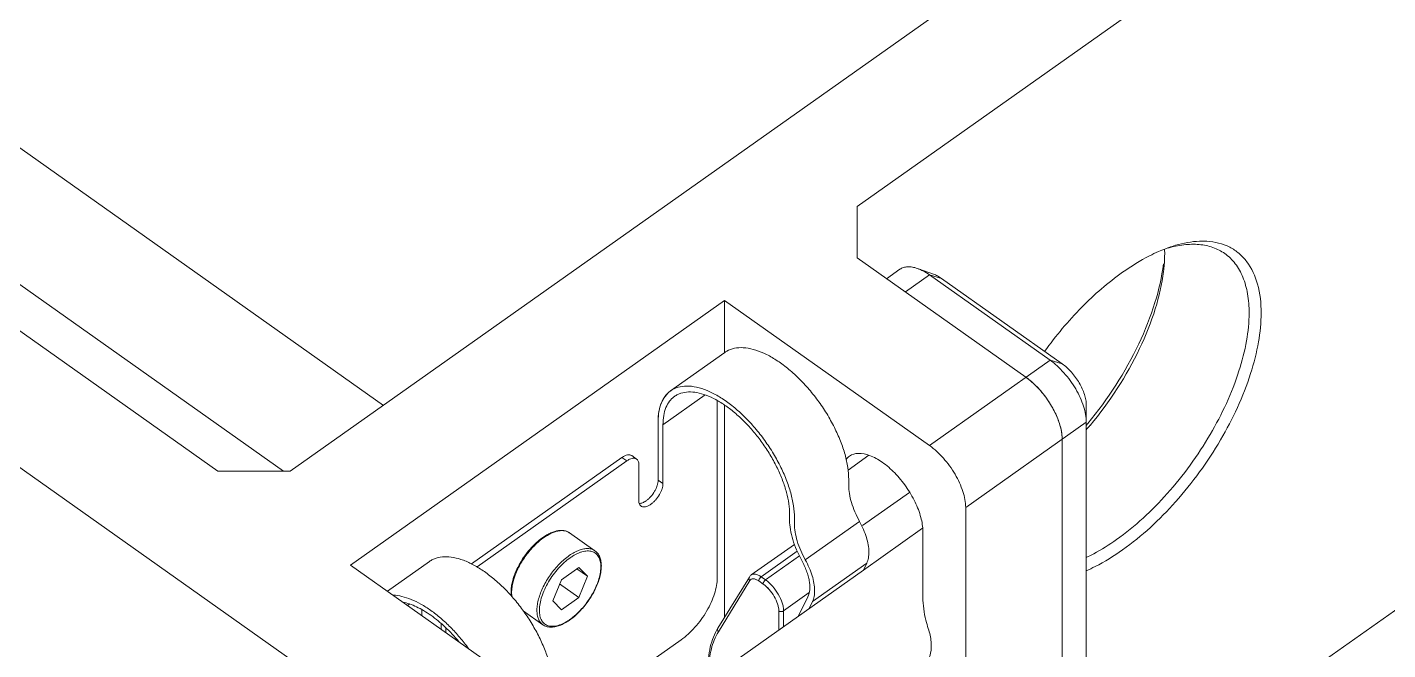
# Model space of a CAD drawing. Header units: millimetres. Extents: x 0 to 9253, y 0 to 2730.
# Drawn here: x 5332 to 5411.8, y 1866.4 to 1902.8 of the extents above; entities that cross this region are included whole.
import ezdxf

# ---------------------------------------------------------------- set-up
doc = ezdxf.new("R2010")
doc.units = ezdxf.units.MM
doc.layers.get('0').update_dxf_attribs({"lineweight": 13})

msp = doc.modelspace()

# ---------------------------------------------------------------- linework, layer by layer
at = {"color": 7, "linetype": 'Continuous'}
for p, q in [((5357.306, 1858.814), (5028.502, 2091.314)), ((5347.407, 1876.814), (5587.116, 2046.314)), ((5565.196, 2022.814), (5380.641, 1892.314)), ((5565.196, 1976.852), (5394.076, 1855.852)), ((5207.046, 1973.064), (5343.164, 1876.814)), ((5234.623, 1964.28), (5352.863, 1880.672)), ((5347.005, 1876.814), (5228.966, 1960.28)), ((5380.641, 1892.314), (5380.641, 1889.314)), ((5380.641, 1889.314), (5390.54, 1882.314)), ((5382.371, 1888.091), (5383.151, 1888.642)), ((5384.883, 1888.314), (5383.469, 1887.314)), ((5385.119, 1888.36), (5384.176, 1888.693)), ((5385.59, 1888.107), (5384.883, 1888.314)), ((5391.954, 1883.314), (5384.883, 1888.314)), ((5392.662, 1883.107), (5385.59, 1888.107)), ((5372.863, 1886.814), (5350.942, 1871.314)), ((5372.863, 1883.773), (5372.863, 1886.814)), ((5384.883, 1878.314), (5372.863, 1886.814)), ((5372.889, 1883.773), (5369.707, 1881.523)), ((5372.889, 1883.773), (5369.707, 1881.523)), ((5384.883, 1878.314), (5391.954, 1883.314)), ((5391.954, 1883.314), (5392.662, 1883.107)), ((5371.73, 1881.284), (5369.256, 1879.535)), ((5371.73, 1881.284), (5369.256, 1879.535)), ((5372.438, 1880.956), (5372.438, 1870.558)), ((5372.438, 1880.956), (5372.438, 1870.558)), ((5372.863, 1868.242), (5372.863, 1880.693)), ((5372.863, 1868.241), (5372.863, 1880.693)), ((5394.076, 1837.974), (5394.076, 1880.693)), ((5368.973, 1879.735), (5368.973, 1876.286)), ((5368.973, 1879.735), (5368.973, 1876.286)), ((5369.256, 1876.086), (5369.256, 1879.535)), ((5369.256, 1876.086), (5369.256, 1879.535)), ((5394.076, 1879.693), (5387.005, 1874.693)), ((5392.662, 1878.693), (5392.662, 1836.974)), ((5366.852, 1877.614), (5358.037, 1871.381)), ((5367.135, 1877.414), (5358.356, 1871.207)), ((5367.135, 1877.414), (5366.852, 1877.614)), ((5367.135, 1877.414), (5366.852, 1877.614)), ((5367.712, 1877.524), (5367.429, 1877.724)), ((5367.712, 1877.524), (5367.429, 1877.724)), ((5367.842, 1875.086), (5367.842, 1877.207)), ((5367.842, 1875.086), (5367.842, 1877.207)), ((5381.334, 1877.75), (5380.108, 1876.883)), ((5381.334, 1877.75), (5380.108, 1876.883)), ((5343.164, 1876.814), (5347.407, 1876.814)), ((5368.973, 1876.286), (5369.256, 1876.086)), ((5368.973, 1876.286), (5369.256, 1876.086)), ((5380.146, 1876.335), (5380.146, 1875.981)), ((5380.959, 1873.623), (5383.72, 1875.575)), ((5387.005, 1851.637), (5387.005, 1874.693)), ((5376.681, 1874.285), (5376.681, 1873.931)), ((5376.681, 1874.285), (5376.681, 1873.931)), ((5376.964, 1874.085), (5376.964, 1873.731)), ((5380.784, 1873.871), (5377.602, 1871.621)), ((5365.271, 1872.15), (5363.786, 1873.2)), ((5384.478, 1873.478), (5381.005, 1871.022)), ((5384.494, 1869.43), (5384.494, 1873.284)), ((5374.434, 1870.734), (5376.962, 1872.522)), ((5374.435, 1870.735), (5376.962, 1872.522)), ((5355.564, 1871.523), (5353.106, 1869.784)), ((5361.136, 1871.833), (5361.138, 1871.836)), ((5361.136, 1871.833), (5361.138, 1871.836)), ((5377.125, 1872.12), (5375.011, 1870.625)), ((5377.125, 1872.12), (5375.012, 1870.626)), ((5375.267, 1870.444), (5377.253, 1871.848)), ((5375.268, 1870.445), (5377.253, 1871.848)), ((5350.942, 1871.314), (5362.963, 1862.814)), ((5363.301, 1870.459), (5364.322, 1871.181)), ((5364.207, 1871.1), (5364.832, 1870.658)), ((5364.832, 1870.658), (5364.322, 1871.181)), ((5364.322, 1869.413), (5364.832, 1870.658)), ((5381.005, 1871.022), (5365.022, 1859.72)), ((5381.204, 1871.427), (5378.022, 1869.177)), ((5381.005, 1871.022), (5381.204, 1871.427)), ((5360.353, 1869.761), (5360.359, 1869.917)), ((5360.389, 1869.878), (5360.382, 1869.726)), ((5363.301, 1870.459), (5362.791, 1869.214)), ((5363.198, 1870.208), (5364.322, 1869.413)), ((5372.475, 1867.611), (5374.321, 1870.613)), ((5372.504, 1867.406), (5374.35, 1870.408)), ((5375.125, 1870.203), (5374.87, 1870.384)), ((5375.126, 1870.204), (5374.871, 1870.384)), ((5375.011, 1870.625), (5375.267, 1870.444)), ((5375.012, 1870.626), (5375.268, 1870.445)), ((5362.791, 1869.214), (5363.301, 1868.691)), ((5364.322, 1869.413), (5363.301, 1868.691)), ((5377.835, 1869.7), (5376.327, 1868.634)), ((5377.835, 1869.7), (5376.328, 1868.634)), ((5377.203, 1868.334), (5377.756, 1869.461)), ((5377.203, 1868.334), (5377.756, 1869.461)), ((5378.022, 1869.177), (5377.823, 1868.772)), ((5354.406, 1869.034), (5354.286, 1868.95)), ((5355.114, 1868.364), (5355.114, 1868.706)), ((5362.211, 1867.822), (5361.066, 1868.632)), ((5376.045, 1867.514), (5376.045, 1868.634)), ((5376.327, 1868.634), (5376.327, 1867.714)), ((5356.246, 1867.564), (5356.246, 1867.897)), ((5356.528, 1867.364), (5356.528, 1867.638)), ((5365.559, 1863.572), (5370.317, 1866.937))]:
    msp.add_line(p, q, dxfattribs=at)
for centre, radius, start, end in [((5401.925, 1881.439), 8.999, 110.86294, 113.70525), ((5391.212, 1889.584), 7.46, 359.99057, 1.85091), ((5401.685, 1882.061), 8.332, 109.47289, 110.84386), ((5401.471, 1882.676), 7.681, 106.30722, 109.49718), ((5378.01, 1893.14), 21.247, 319.14477, 320.0647), ((5376.96, 1893.895), 22.358, 319.98626, 320.30783), ((5363.403, 1872.658), 0.663, 54.73693, 58.81345), ((5365.335, 1868.859), 5.146, 138.75513, 144.65735), ((5364.337, 1869.905), 3.697, 127.31675, 127.72948), ((5364.44, 1869.833), 3.773, 127.55978, 128.00863), ((5365.374, 1868.831), 5.194, 144.69173, 146.04422), ((5364.07, 1869.434), 3.754, 159.08973, 163.19761), ((5364.241, 1869.337), 3.903, 159.21371, 162.71133), ((5364.616, 1869.193), 4.304, 156.46676, 159.19966), ((5365.035, 1869.006), 4.763, 151.75605, 156.40987), ((5364.931, 1869.08), 4.685, 153.37152, 154.00204), ((5363.789, 1871.211), 1.826, 359.3156, 359.99855), ((5363.789, 1871.211), 1.826, 359.3156, 359.99855), ((5363.853, 1869.501), 3.526, 163.22167, 163.40196), ((5362.272, 1869.711), 1.89, 179.5358, 179.99933), ((5363.765, 1868.661), 1.898, 179.3156, 179.99855), ((5363.835, 1868.661), 1.826, 179.3156, 179.99855)]:
    msp.add_arc(centre, radius, start, end, dxfattribs=at)
for points, knots in [([(5402.194, 1889.565), (5401.982, 1889.714), (5401.5, 1889.961), (5400.674, 1890.128), (5399.761, 1890.103), (5399.14, 1889.968), (5398.82, 1889.874)], [0, 0, 0, 0, 0.2225, 0.45747, 0.714627, 1, 1, 1, 1]), ([(5401.149, 1890.285), (5401.006, 1890.293), (5400.386, 1890.298), (5399.77, 1890.181), (5399.315, 1890.048)], [0, 0, 0, 0, 0.232716, 1, 1, 1, 1]), ([(5404.329, 1886.083), (5404.329, 1886.653), (5404.223, 1887.713), (5403.69, 1888.909), (5403.051, 1889.589), (5402.295, 1890.093), (5401.608, 1890.257), (5401.149, 1890.285)], [0, 0, 0, 0, 0.291419, 0.538606, 0.652467, 0.764716, 1, 1, 1, 1]), ([(5398.307, 1889.679), (5398.132, 1889.602), (5397.398, 1889.253), (5396.704, 1888.823), (5396.197, 1888.465)], [0, 0, 0, 0, 0.23616, 1, 1, 1, 1]), ([(5398.672, 1889.583), (5398.672, 1889.498), (5398.666, 1889.143), (5398.637, 1888.788), (5398.605, 1888.521)], [0, 0, 0, 0, 0.241469, 1, 1, 1, 1]), ([(5403.622, 1886.083), (5403.622, 1886.46), (5403.57, 1887.175), (5403.305, 1888.164), (5402.854, 1888.983), (5402.426, 1889.401), (5402.194, 1889.565)], [0, 0, 0, 0, 0.289643, 0.548347, 0.781425, 1, 1, 1, 1]), ([(5384.176, 1888.693), (5384.079, 1888.727), (5383.891, 1888.779), (5383.612, 1888.801), (5383.361, 1888.759), (5383.215, 1888.687), (5383.151, 1888.642)], [0, 0, 0, 0, 0.289816, 0.548286, 0.781382, 1, 1, 1, 1]), ([(5384.883, 1888.314), (5384.768, 1888.395), (5384.541, 1888.539), (5384.296, 1888.65), (5384.176, 1888.693)], [0, 0, 0, 0, 0.525277, 1, 1, 1, 1]), ([(5385.59, 1888.107), (5385.514, 1888.161), (5385.362, 1888.257), (5385.199, 1888.331), (5385.119, 1888.36)], [0, 0, 0, 0, 0.525276, 1, 1, 1, 1]), ([(5396.197, 1888.465), (5395.341, 1887.86), (5393.693, 1886.421), (5392.291, 1884.748), (5391.633, 1883.835)], [0, 0, 0, 0, 0.482151, 1, 1, 1, 1]), ([(5398.6, 1888.959), (5398.507, 1888.19), (5398.135, 1886.584), (5396.837, 1883.343), (5395.343, 1881.037), (5394.164, 1879.616)], [0, 0, 0, 0, 0.222343, 0.469885, 1, 1, 1, 1]), ([(5398.605, 1888.521), (5398.516, 1887.778), (5398.156, 1886.226), (5396.898, 1883.095), (5395.447, 1880.87), (5394.302, 1879.501)], [0, 0, 0, 0, 0.222239, 0.4699, 1, 1, 1, 1]), ([(5395.844, 1872.805), (5396.937, 1873.578), (5398.984, 1875.484), (5401.421, 1878.841), (5402.876, 1881.948), (5403.503, 1884.387), (5403.622, 1885.54), (5403.622, 1886.083)], [0, 0, 0, 0, 0.253523, 0.524317, 0.781826, 0.897152, 1, 1, 1, 1]), ([(5396.197, 1872.202), (5397.34, 1873.01), (5399.481, 1875.002), (5402.028, 1878.512), (5403.549, 1881.76), (5404.205, 1884.31), (5404.329, 1885.515), (5404.329, 1886.083)], [0, 0, 0, 0, 0.253526, 0.524317, 0.781823, 0.897151, 1, 1, 1, 1]), ([(5380.146, 1876.335), (5380.146, 1876.567), (5380.104, 1877.058), (5379.938, 1877.81), (5379.671, 1878.597), (5379.31, 1879.4), (5378.864, 1880.198), (5378.344, 1880.97), (5377.764, 1881.693), (5377.143, 1882.346), (5376.497, 1882.913), (5375.843, 1883.379), (5375.197, 1883.732), (5374.575, 1883.965), (5373.99, 1884.07), (5373.456, 1884.04), (5373.086, 1883.905), (5372.906, 1883.787), (5372.863, 1883.754)], [0, 0, 0, 0, 0.0510182, 0.1075084, 0.1686511, 0.2330893, 0.3005104, 0.3691042, 0.4372471, 0.5035224, 0.5666479, 0.6255617, 0.6794506, 0.7278432, 0.7707628, 0.8089288, 0.8438783, 0.8558056, 0.8558056, 0.8558056, 0.8558056]), ([(5394.076, 1879.693), (5394.076, 1879.841), (5394.043, 1880.156), (5393.92, 1880.636), (5393.723, 1881.138), (5393.46, 1881.641), (5393.141, 1882.128), (5392.778, 1882.58), (5392.384, 1882.981), (5392.099, 1883.212), (5391.954, 1883.314)], [0, 0, 0, 0, 0.102753, 0.217921, 0.343215, 0.475537, 0.611223, 0.746371, 0.877163, 1, 1, 1, 1]), ([(5394.076, 1880.693), (5394.076, 1880.792), (5394.054, 1881.001), (5393.972, 1881.322), (5393.841, 1881.656), (5393.605, 1882.107), (5393.302, 1882.525), (5392.948, 1882.885), (5392.758, 1883.039), (5392.662, 1883.107)], [0, 0, 0, 0, 0.102789, 0.217996, 0.34333, 0.475693, 0.746284, 0.877121, 1, 1, 1, 1]), ([(5390.54, 1882.314), (5390.576, 1882.289), (5390.723, 1882.181), (5390.863, 1882.063), (5390.966, 1881.97)], [0, 0, 0, 0, 0.242128, 1, 1, 1, 1]), ([(5392.662, 1878.693), (5392.662, 1879.006), (5392.519, 1879.689), (5392.062, 1880.667), (5391.397, 1881.584), (5390.838, 1882.103), (5390.54, 1882.314)], [0, 0, 0, 0, 0.217685, 0.475351, 0.74631, 1, 1, 1, 1]), ([(5390.966, 1881.97), (5391.175, 1881.78), (5391.566, 1881.357), (5392.053, 1880.652), (5392.419, 1879.911), (5392.574, 1879.397), (5392.618, 1879.149)], [0, 0, 0, 0, 0.255788, 0.518498, 0.771583, 1, 1, 1, 1]), ([(5368.973, 1879.735), (5368.973, 1879.942), (5369.003, 1880.334), (5369.161, 1880.871), (5369.429, 1881.306), (5369.805, 1881.618), (5370.274, 1881.791), (5370.811, 1881.82), (5371.4, 1881.713), (5372.025, 1881.478), (5372.673, 1881.121), (5373.327, 1880.654), (5373.971, 1880.087), (5374.589, 1879.436), (5375.164, 1878.717), (5375.681, 1877.949), (5376.126, 1877.155), (5376.487, 1876.353), (5376.754, 1875.566), (5376.921, 1874.812), (5376.964, 1874.319), (5376.964, 1874.085)], [0, 0, 0, 0, 0.045413, 0.085662, 0.121835, 0.155896, 0.191011, 0.22943, 0.272669, 0.321379, 0.375498, 0.434498, 0.497527, 0.563507, 0.631223, 0.699376, 0.766471, 0.830767, 0.891954, 0.948654, 1, 1, 1, 1]), ([(5368.973, 1879.735), (5368.973, 1879.929), (5369, 1880.296), (5369.136, 1880.804), (5369.333, 1881.161), (5369.534, 1881.387), (5369.647, 1881.481), (5369.707, 1881.523)], [0, 0, 0, 0, 0.289665, 0.547965, 0.780903, 0.8914, 1, 1, 1, 1]), ([(5368.973, 1879.735), (5368.973, 1879.929), (5369, 1880.296), (5369.136, 1880.804), (5369.333, 1881.161), (5369.534, 1881.387), (5369.647, 1881.481), (5369.707, 1881.523)], [0, 0, 0, 0, 0.289665, 0.547965, 0.780903, 0.8914, 1, 1, 1, 1]), ([(5369.938, 1881.197), (5369.882, 1881.158), (5369.777, 1881.07), (5369.59, 1880.86), (5369.407, 1880.528), (5369.281, 1880.056), (5369.256, 1879.715), (5369.256, 1879.535)], [0, 0, 0, 0, 0.108599, 0.219098, 0.452028, 0.710342, 1, 1, 1, 1]), ([(5369.938, 1881.197), (5369.882, 1881.158), (5369.777, 1881.07), (5369.59, 1880.86), (5369.407, 1880.528), (5369.281, 1880.056), (5369.256, 1879.715), (5369.256, 1879.535)], [0, 0, 0, 0, 0.108599, 0.219098, 0.452028, 0.710342, 1, 1, 1, 1]), ([(5376.681, 1874.285), (5376.681, 1874.491), (5376.645, 1874.924), (5376.505, 1875.588), (5376.278, 1876.285), (5375.971, 1876.997), (5375.59, 1877.707), (5375.145, 1878.397), (5374.647, 1879.052), (5374.108, 1879.654), (5373.541, 1880.188), (5372.961, 1880.643), (5372.38, 1881.007), (5371.813, 1881.271), (5371.273, 1881.429), (5370.77, 1881.475), (5370.384, 1881.416), (5370.115, 1881.308), (5369.994, 1881.237), (5369.938, 1881.197)], [0, 0, 0, 0, 0.057002, 0.119751, 0.187541, 0.259377, 0.334045, 0.410199, 0.486425, 0.561308, 0.633489, 0.701741, 0.765037, 0.822644, 0.87425, 0.920128, 0.961345, 0.980849, 1, 1, 1, 1]), ([(5376.681, 1874.285), (5376.681, 1874.491), (5376.645, 1874.924), (5376.505, 1875.588), (5376.278, 1876.285), (5375.971, 1876.997), (5375.59, 1877.707), (5375.145, 1878.397), (5374.647, 1879.052), (5374.108, 1879.654), (5373.541, 1880.188), (5372.961, 1880.643), (5372.38, 1881.007), (5371.813, 1881.271), (5371.273, 1881.429), (5370.77, 1881.475), (5370.384, 1881.416), (5370.115, 1881.308), (5369.994, 1881.237), (5369.938, 1881.197)], [0, 0, 0, 0, 0.057002, 0.119751, 0.187541, 0.259377, 0.334045, 0.410199, 0.486425, 0.561308, 0.633489, 0.701741, 0.765037, 0.822644, 0.87425, 0.920128, 0.961345, 0.980849, 1, 1, 1, 1]), ([(5392.618, 1879.149), (5392.626, 1879.109), (5392.649, 1878.958), (5392.662, 1878.806), (5392.662, 1878.693)], [0, 0, 0, 0, 0.26246, 1, 1, 1, 1]), ([(5384.494, 1873.284), (5384.494, 1873.56), (5384.395, 1874.157), (5384.051, 1875.041), (5383.53, 1875.92), (5382.88, 1876.71), (5382.162, 1877.34), (5381.438, 1877.751), (5380.758, 1877.913), (5380.34, 1877.8), (5380.192, 1877.694)], [0, 0, 0, 0, 0.119796, 0.259651, 0.410699, 0.562055, 0.702682, 0.823644, 0.920905, 1, 1, 1, 1]), ([(5384.883, 1878.314), (5385.182, 1878.103), (5385.74, 1877.584), (5386.405, 1876.667), (5386.862, 1875.689), (5387.005, 1875.006), (5387.005, 1874.693)], [0, 0, 0, 0, 0.25369, 0.524649, 0.782315, 1, 1, 1, 1]), ([(5367.429, 1877.724), (5367.413, 1877.735), (5367.377, 1877.755), (5367.315, 1877.771), (5367.248, 1877.775), (5367.146, 1877.763), (5367.008, 1877.714), (5366.905, 1877.652), (5366.852, 1877.614)], [0, 0, 0, 0, 0.096354, 0.196661, 0.304227, 0.421352, 0.688468, 1, 1, 1, 1]), ([(5367.429, 1877.724), (5367.413, 1877.735), (5367.377, 1877.755), (5367.315, 1877.771), (5367.248, 1877.775), (5367.146, 1877.763), (5367.008, 1877.714), (5366.905, 1877.652), (5366.852, 1877.614)], [0, 0, 0, 0, 0.096354, 0.196661, 0.304227, 0.421352, 0.688468, 1, 1, 1, 1]), ([(5367.135, 1877.414), (5367.188, 1877.452), (5367.291, 1877.514), (5367.429, 1877.563), (5367.53, 1877.575), (5367.598, 1877.571), (5367.66, 1877.555), (5367.696, 1877.535), (5367.712, 1877.524)], [0, 0, 0, 0, 0.311532, 0.578648, 0.695773, 0.803339, 0.903646, 1, 1, 1, 1]), ([(5367.135, 1877.414), (5367.188, 1877.452), (5367.291, 1877.514), (5367.429, 1877.563), (5367.53, 1877.575), (5367.598, 1877.571), (5367.66, 1877.555), (5367.696, 1877.535), (5367.712, 1877.524)], [0, 0, 0, 0, 0.311532, 0.578648, 0.695773, 0.803339, 0.903646, 1, 1, 1, 1]), ([(5367.712, 1877.524), (5367.733, 1877.509), (5367.772, 1877.471), (5367.813, 1877.397), (5367.837, 1877.307), (5367.842, 1877.242), (5367.842, 1877.207)], [0, 0, 0, 0, 0.218572, 0.451648, 0.710356, 1, 1, 1, 1]), ([(5367.712, 1877.524), (5367.733, 1877.509), (5367.772, 1877.471), (5367.813, 1877.397), (5367.837, 1877.307), (5367.842, 1877.242), (5367.842, 1877.207)], [0, 0, 0, 0, 0.218572, 0.451648, 0.710356, 1, 1, 1, 1]), ([(5368.973, 1876.286), (5368.973, 1876.237), (5368.963, 1876.132), (5368.922, 1875.972), (5368.856, 1875.804), (5368.738, 1875.579), (5368.586, 1875.37), (5368.409, 1875.19), (5368.315, 1875.113), (5368.266, 1875.079)], [0, 0, 0, 0, 0.102769, 0.218007, 0.343326, 0.475693, 0.746272, 0.877146, 1, 1, 1, 1]), ([(5368.973, 1876.286), (5368.973, 1876.237), (5368.963, 1876.132), (5368.922, 1875.972), (5368.856, 1875.804), (5368.738, 1875.579), (5368.586, 1875.37), (5368.409, 1875.19), (5368.315, 1875.113), (5368.266, 1875.079)], [0, 0, 0, 0, 0.102769, 0.218007, 0.343326, 0.475693, 0.746272, 0.877146, 1, 1, 1, 1]), ([(5368.549, 1874.879), (5368.597, 1874.913), (5368.692, 1874.99), (5368.869, 1875.17), (5369.021, 1875.379), (5369.139, 1875.604), (5369.204, 1875.772), (5369.246, 1875.932), (5369.256, 1876.037), (5369.256, 1876.086)], [0, 0, 0, 0, 0.122854, 0.253728, 0.524307, 0.656673, 0.781993, 0.897231, 1, 1, 1, 1]), ([(5368.549, 1874.879), (5368.597, 1874.913), (5368.692, 1874.99), (5368.869, 1875.17), (5369.021, 1875.379), (5369.139, 1875.604), (5369.204, 1875.772), (5369.246, 1875.932), (5369.256, 1876.037), (5369.256, 1876.086)], [0, 0, 0, 0, 0.122854, 0.253728, 0.524307, 0.656673, 0.781993, 0.897231, 1, 1, 1, 1]), ([(5380.784, 1873.871), (5380.685, 1874.051), (5380.507, 1874.412), (5380.305, 1874.958), (5380.179, 1875.48), (5380.146, 1875.82), (5380.146, 1875.981)], [0, 0, 0, 0, 0.278047, 0.540875, 0.782857, 1, 1, 1, 1]), ([(5367.842, 1875.086), (5367.842, 1875.071), (5367.844, 1875.016), (5367.853, 1874.96), (5367.866, 1874.922)], [0, 0, 0, 0, 0.268179, 1, 1, 1, 1]), ([(5367.842, 1875.086), (5367.842, 1875.071), (5367.844, 1875.016), (5367.853, 1874.96), (5367.866, 1874.922)], [0, 0, 0, 0, 0.268179, 1, 1, 1, 1]), ([(5368.266, 1875.079), (5368.232, 1875.055), (5368.164, 1875.011), (5368.033, 1874.948), (5367.93, 1874.921), (5367.865, 1874.92)], [0, 0, 0, 0, 0.287756, 0.551627, 1, 1, 1, 1]), ([(5368.266, 1875.079), (5368.232, 1875.055), (5368.164, 1875.011), (5368.033, 1874.948), (5367.93, 1874.921), (5367.865, 1874.92)], [0, 0, 0, 0, 0.287756, 0.551627, 1, 1, 1, 1]), ([(5367.866, 1874.922), (5367.876, 1874.891), (5367.903, 1874.833), (5367.947, 1874.787), (5367.972, 1874.77)], [0, 0, 0, 0, 0.52092, 1, 1, 1, 1]), ([(5367.866, 1874.922), (5367.876, 1874.891), (5367.903, 1874.833), (5367.947, 1874.787), (5367.972, 1874.77)], [0, 0, 0, 0, 0.52092, 1, 1, 1, 1]), ([(5367.972, 1874.77), (5367.988, 1874.758), (5368.025, 1874.738), (5368.086, 1874.722), (5368.154, 1874.718), (5368.256, 1874.73), (5368.393, 1874.779), (5368.496, 1874.842), (5368.549, 1874.879)], [0, 0, 0, 0, 0.096354, 0.196661, 0.304227, 0.421352, 0.688468, 1, 1, 1, 1]), ([(5367.972, 1874.77), (5367.988, 1874.758), (5368.025, 1874.738), (5368.086, 1874.722), (5368.154, 1874.718), (5368.256, 1874.73), (5368.393, 1874.779), (5368.496, 1874.842), (5368.549, 1874.879)], [0, 0, 0, 0, 0.096354, 0.196661, 0.304227, 0.421352, 0.688468, 1, 1, 1, 1]), ([(5377.392, 1871.58), (5377.281, 1871.781), (5377.084, 1872.183), (5376.858, 1872.791), (5376.717, 1873.372), (5376.681, 1873.752), (5376.681, 1873.931)], [0, 0, 0, 0, 0.278059, 0.540875, 0.782846, 1, 1, 1, 1]), ([(5377.392, 1871.58), (5377.281, 1871.781), (5377.084, 1872.183), (5376.858, 1872.791), (5376.717, 1873.372), (5376.681, 1873.752), (5376.681, 1873.931)], [0, 0, 0, 0, 0.278059, 0.540875, 0.782846, 1, 1, 1, 1]), ([(5381.204, 1871.427), (5381.25, 1871.522), (5381.317, 1871.741), (5381.342, 1872.105), (5381.299, 1872.513), (5381.19, 1872.954), (5381.018, 1873.414), (5380.868, 1873.718), (5380.784, 1873.871)], [0, 0, 0, 0, 0.123721, 0.264991, 0.425098, 0.602953, 0.795856, 1, 1, 1, 1]), ([(5362.096, 1872.846), (5362.173, 1872.904), (5362.325, 1873.011), (5362.56, 1873.147), (5362.792, 1873.249), (5363.016, 1873.317), (5363.232, 1873.349), (5363.436, 1873.342), (5363.624, 1873.295), (5363.736, 1873.235), (5363.786, 1873.2)], [0, 0, 0, 0, 0.156917, 0.304392, 0.441721, 0.568817, 0.686336, 0.795788, 0.899378, 1, 1, 1, 1]), ([(5363.746, 1873.226), (5363.7, 1873.254), (5363.595, 1873.3), (5363.422, 1873.333), (5363.232, 1873.331), (5363.028, 1873.294), (5362.813, 1873.224), (5362.59, 1873.121), (5362.363, 1872.987), (5362.215, 1872.882), (5362.14, 1872.824)], [0, 0, 0, 0, 0.094245, 0.19359, 0.301105, 0.418793, 0.547658, 0.687876, 0.838977, 1, 1, 1, 1]), ([(5376.964, 1873.731), (5376.964, 1873.57), (5376.997, 1873.23), (5377.123, 1872.708), (5377.325, 1872.162), (5377.503, 1871.801), (5377.602, 1871.621)], [0, 0, 0, 0, 0.217143, 0.459125, 0.721953, 1, 1, 1, 1]), ([(5361.718, 1872.451), (5361.632, 1872.364), (5361.465, 1872.183), (5361.234, 1871.892), (5361.023, 1871.584), (5360.897, 1871.369), (5360.839, 1871.26)], [0, 0, 0, 0, 0.246482, 0.497814, 0.750249, 1, 1, 1, 1]), ([(5361.466, 1872.252), (5361.561, 1872.36), (5361.755, 1872.562), (5361.967, 1872.746), (5362.075, 1872.83)], [0, 0, 0, 0, 0.511651, 1, 1, 1, 1]), ([(5362.117, 1872.806), (5362.083, 1872.78), (5361.944, 1872.668), (5361.813, 1872.547), (5361.718, 1872.451)], [0, 0, 0, 0, 0.243134, 1, 1, 1, 1]), ([(5361.867, 1868.684), (5361.868, 1868.788), (5361.889, 1869.007), (5361.962, 1869.342), (5362.079, 1869.693), (5362.236, 1870.051), (5362.429, 1870.407), (5362.654, 1870.753), (5362.905, 1871.081), (5363.177, 1871.382), (5363.462, 1871.649), (5363.753, 1871.876), (5364.045, 1872.058), (5364.329, 1872.189), (5364.562, 1872.256), (5364.738, 1872.28), (5364.859, 1872.283), (5364.975, 1872.271), (5365.082, 1872.246), (5365.182, 1872.206), (5365.242, 1872.17), (5365.271, 1872.15)], [0, 0, 0, 0, 0.057397, 0.120467, 0.188497, 0.26048, 0.335206, 0.411336, 0.487471, 0.562211, 0.634215, 0.702275, 0.76538, 0.822815, 0.874281, 0.897867, 0.920129, 0.941227, 0.96138, 0.980864, 1, 1, 1, 1]), ([(5394.073, 1871.757), (5394.221, 1871.827), (5394.833, 1872.137), (5395.417, 1872.503), (5395.844, 1872.805)], [0, 0, 0, 0, 0.238225, 1, 1, 1, 1]), ([(5362.822, 1864.085), (5362.822, 1864.307), (5362.783, 1864.773), (5362.632, 1865.488), (5362.388, 1866.238), (5362.057, 1867.004), (5361.647, 1867.768), (5361.169, 1868.511), (5360.633, 1869.215), (5360.053, 1869.863), (5359.443, 1870.438), (5358.818, 1870.928), (5358.193, 1871.319), (5357.583, 1871.603), (5357.001, 1871.773), (5356.46, 1871.823), (5356.045, 1871.759), (5355.755, 1871.643), (5355.625, 1871.566), (5355.564, 1871.523)], [0, 0, 0, 0, 0.057003, 0.11975, 0.187541, 0.259376, 0.334045, 0.410199, 0.486425, 0.561307, 0.633489, 0.701741, 0.765036, 0.822643, 0.874249, 0.920128, 0.961345, 0.980849, 1, 1, 1, 1]), ([(5360.743, 1871.18), (5360.766, 1871.227), (5360.865, 1871.416), (5360.976, 1871.599), (5361.066, 1871.732)], [0, 0, 0, 0, 0.24685, 1, 1, 1, 1]), ([(5362.009, 1868.683), (5362.01, 1868.809), (5362.04, 1869.077), (5362.148, 1869.485), (5362.318, 1869.91), (5362.543, 1870.337), (5362.815, 1870.748), (5363.124, 1871.129), (5363.459, 1871.466), (5363.755, 1871.705), (5363.994, 1871.862), (5364.168, 1871.959), (5364.339, 1872.036), (5364.504, 1872.094), (5364.664, 1872.131), (5364.815, 1872.147), (5364.958, 1872.142), (5365.09, 1872.116), (5365.21, 1872.068), (5365.316, 1871.999), (5365.407, 1871.91), (5365.483, 1871.802), (5365.542, 1871.676), (5365.584, 1871.534), (5365.61, 1871.377), (5365.615, 1871.268), (5365.615, 1871.211)], [0, 0, 0, 0, 0.061665, 0.13062, 0.20551, 0.284464, 0.365309, 0.445743, 0.523492, 0.59647, 0.630634, 0.663005, 0.693466, 0.721953, 0.748477, 0.773129, 0.796105, 0.81772, 0.838403, 0.85868, 0.879127, 0.900298, 0.922666, 0.946595, 0.972336, 1, 1, 1, 1]), ([(5365.271, 1872.15), (5365.302, 1872.128), (5365.36, 1872.079), (5365.463, 1871.964), (5365.563, 1871.785), (5365.631, 1871.534), (5365.644, 1871.355), (5365.644, 1871.261)], [0, 0, 0, 0, 0.113011, 0.227088, 0.463669, 0.719244, 1, 1, 1, 1]), ([(5365.271, 1872.15), (5365.302, 1872.128), (5365.36, 1872.079), (5365.463, 1871.964), (5365.563, 1871.785), (5365.631, 1871.534), (5365.644, 1871.355), (5365.644, 1871.261)], [0, 0, 0, 0, 0.113011, 0.227088, 0.463669, 0.719244, 1, 1, 1, 1]), ([(5377.756, 1869.461), (5377.818, 1869.588), (5377.867, 1869.813), (5377.868, 1870.127), (5377.836, 1870.396), (5377.771, 1870.682), (5377.639, 1871.086), (5377.5, 1871.384), (5377.392, 1871.58)], [0, 0, 0, 0, 0.191335, 0.302762, 0.424856, 0.556985, 0.697977, 1, 1, 1, 1]), ([(5377.756, 1869.461), (5377.818, 1869.588), (5377.867, 1869.813), (5377.868, 1870.127), (5377.836, 1870.396), (5377.771, 1870.682), (5377.639, 1871.086), (5377.5, 1871.384), (5377.392, 1871.58)], [0, 0, 0, 0, 0.191335, 0.302762, 0.424856, 0.556985, 0.697977, 1, 1, 1, 1]), ([(5377.602, 1871.621), (5377.686, 1871.468), (5377.836, 1871.164), (5378.008, 1870.704), (5378.117, 1870.263), (5378.16, 1869.855), (5378.135, 1869.491), (5378.068, 1869.272), (5378.022, 1869.177)], [0, 0, 0, 0, 0.204136, 0.397036, 0.57489, 0.735, 0.876274, 1, 1, 1, 1]), ([(5394.076, 1870.983), (5394.252, 1871.06), (5394.99, 1871.41), (5395.688, 1871.841), (5396.197, 1872.202)], [0, 0, 0, 0, 0.236069, 1, 1, 1, 1]), ([(5360.563, 1870.774), (5360.575, 1870.804), (5360.623, 1870.926), (5360.676, 1871.045), (5360.72, 1871.134)], [0, 0, 0, 0, 0.245642, 1, 1, 1, 1]), ([(5365.615, 1871.189), (5365.613, 1871.063), (5365.583, 1870.795), (5365.475, 1870.387), (5365.305, 1869.962), (5365.08, 1869.536), (5364.808, 1869.124), (5364.499, 1868.743), (5364.164, 1868.406), (5363.869, 1868.167), (5363.629, 1868.01), (5363.455, 1867.914), (5363.285, 1867.836), (5363.119, 1867.778), (5362.959, 1867.741), (5362.808, 1867.725), (5362.665, 1867.73), (5362.533, 1867.756), (5362.414, 1867.804), (5362.307, 1867.873), (5362.216, 1867.962), (5362.14, 1868.07), (5362.081, 1868.196), (5362.039, 1868.338), (5362.014, 1868.495), (5362.008, 1868.604), (5362.008, 1868.661)], [0, 0, 0, 0, 0.061665, 0.13062, 0.20551, 0.284464, 0.365309, 0.445743, 0.523492, 0.59647, 0.630634, 0.663005, 0.693466, 0.721953, 0.748477, 0.773129, 0.796105, 0.81772, 0.838403, 0.85868, 0.879127, 0.900298, 0.922666, 0.946595, 0.972336, 1, 1, 1, 1]), ([(5365.644, 1871.261), (5365.644, 1871.156), (5365.626, 1870.937), (5365.555, 1870.602), (5365.442, 1870.253), (5365.288, 1869.897), (5365.098, 1869.543), (5364.875, 1869.2), (5364.627, 1868.874), (5364.358, 1868.575), (5364.074, 1868.309), (5363.783, 1868.083), (5363.491, 1867.901), (5363.203, 1867.769), (5362.925, 1867.69), (5362.661, 1867.668), (5362.455, 1867.702), (5362.309, 1867.761), (5362.242, 1867.8), (5362.211, 1867.822)], [0, 0, 0, 0, 0.057259, 0.11973, 0.186876, 0.257817, 0.331428, 0.406434, 0.481483, 0.555221, 0.626365, 0.69378, 0.756565, 0.81416, 0.866471, 0.914, 0.957908, 0.979057, 1, 1, 1, 1]), ([(5374.434, 1870.734), (5374.467, 1870.758), (5374.552, 1870.79), (5374.697, 1870.781), (5374.855, 1870.725), (5374.958, 1870.662), (5375.011, 1870.625)], [0, 0, 0, 0, 0.195884, 0.420136, 0.687888, 1, 1, 1, 1]), ([(5374.435, 1870.735), (5374.468, 1870.759), (5374.553, 1870.79), (5374.698, 1870.782), (5374.856, 1870.725), (5374.959, 1870.663), (5375.012, 1870.626)], [0, 0, 0, 0, 0.195884, 0.420136, 0.687888, 1, 1, 1, 1]), ([(5360.359, 1869.917), (5360.366, 1870.014), (5360.394, 1870.213), (5360.443, 1870.409), (5360.473, 1870.509)], [0, 0, 0, 0, 0.481978, 1, 1, 1, 1]), ([(5360.515, 1870.497), (5360.482, 1870.392), (5360.429, 1870.188), (5360.397, 1869.979), (5360.389, 1869.878)], [0, 0, 0, 0, 0.520115, 1, 1, 1, 1]), ([(5372.438, 1870.558), (5372.438, 1870.41), (5372.406, 1870.095), (5372.282, 1869.615), (5372.086, 1869.113), (5371.823, 1868.609), (5371.504, 1868.122), (5371.14, 1867.67), (5370.746, 1867.27), (5370.462, 1867.039), (5370.317, 1866.937)], [0, 0, 0, 0, 0.102762, 0.217916, 0.343217, 0.475537, 0.611221, 0.746377, 0.877152, 1, 1, 1, 1]), ([(5374.35, 1870.408), (5374.325, 1870.437), (5374.298, 1870.491), (5374.299, 1870.565), (5374.312, 1870.598), (5374.321, 1870.613)], [0, 0, 0, 0, 0.519602, 0.763593, 1, 1, 1, 1]), ([(5374.351, 1870.409), (5374.326, 1870.438), (5374.299, 1870.491), (5374.3, 1870.565), (5374.313, 1870.599), (5374.322, 1870.614)], [0, 0, 0, 0, 0.519602, 0.763593, 1, 1, 1, 1]), ([(5374.35, 1870.408), (5374.36, 1870.425), (5374.385, 1870.456), (5374.453, 1870.503), (5374.542, 1870.516), (5374.633, 1870.501), (5374.741, 1870.465), (5374.819, 1870.419), (5374.87, 1870.384)], [0, 0, 0, 0, 0.102617, 0.20269, 0.416626, 0.541278, 0.680217, 1, 1, 1, 1]), ([(5374.351, 1870.409), (5374.361, 1870.426), (5374.386, 1870.457), (5374.454, 1870.504), (5374.543, 1870.517), (5374.634, 1870.502), (5374.742, 1870.466), (5374.82, 1870.42), (5374.871, 1870.384)], [0, 0, 0, 0, 0.102617, 0.20269, 0.416626, 0.541278, 0.680217, 1, 1, 1, 1]), ([(5375.011, 1870.625), (5374.97, 1870.596), (5374.92, 1870.537), (5374.879, 1870.45), (5374.87, 1870.404), (5374.87, 1870.384)], [0, 0, 0, 0, 0.523327, 0.781734, 1, 1, 1, 1]), ([(5375.012, 1870.626), (5374.971, 1870.597), (5374.921, 1870.537), (5374.88, 1870.451), (5374.871, 1870.405), (5374.871, 1870.384)], [0, 0, 0, 0, 0.523327, 0.781734, 1, 1, 1, 1]), ([(5375.125, 1870.203), (5375.125, 1870.224), (5375.135, 1870.269), (5375.175, 1870.356), (5375.226, 1870.415), (5375.267, 1870.444)], [0, 0, 0, 0, 0.218266, 0.476673, 1, 1, 1, 1]), ([(5375.125, 1870.203), (5375.255, 1870.111), (5375.497, 1869.886), (5375.69, 1869.62), (5375.775, 1869.474)], [0, 0, 0, 0, 0.483495, 1, 1, 1, 1]), ([(5375.126, 1870.204), (5375.126, 1870.224), (5375.136, 1870.27), (5375.176, 1870.357), (5375.227, 1870.416), (5375.268, 1870.445)], [0, 0, 0, 0, 0.218266, 0.476673, 1, 1, 1, 1]), ([(5375.126, 1870.204), (5375.256, 1870.112), (5375.497, 1869.887), (5375.691, 1869.62), (5375.776, 1869.474)], [0, 0, 0, 0, 0.483495, 1, 1, 1, 1]), ([(5375.267, 1870.444), (5375.416, 1870.339), (5375.695, 1870.079), (5375.918, 1869.771), (5376.017, 1869.603)], [0, 0, 0, 0, 0.483494, 1, 1, 1, 1]), ([(5375.268, 1870.445), (5375.417, 1870.34), (5375.696, 1870.08), (5375.919, 1869.772), (5376.018, 1869.604)], [0, 0, 0, 0, 0.483494, 1, 1, 1, 1]), ([(5353.438, 1869.551), (5353.609, 1869.543), (5353.97, 1869.487), (5354.516, 1869.305), (5355.085, 1869.026), (5355.665, 1868.655), (5356.244, 1868.2), (5356.811, 1867.671), (5357.354, 1867.078), (5357.69, 1866.651), (5357.852, 1866.429)], [0, 0, 0, 0, 0.092568, 0.195731, 0.309685, 0.433773, 0.566719, 0.7068, 0.851976, 1, 1, 1, 1]), ([(5357.282, 1866.834), (5357.033, 1867.132), (5356.52, 1867.681), (5355.811, 1868.271), (5355.234, 1868.648), (5354.817, 1868.872), (5354.411, 1869.042), (5354.139, 1869.121), (5354.007, 1869.149)], [0, 0, 0, 0, 0.285511, 0.552492, 0.676298, 0.792451, 0.900416, 1, 1, 1, 1]), ([(5360.373, 1869.496), (5360.37, 1869.517), (5360.358, 1869.605), (5360.353, 1869.694), (5360.353, 1869.761)], [0, 0, 0, 0, 0.241791, 1, 1, 1, 1]), ([(5360.382, 1869.711), (5360.382, 1869.69), (5360.384, 1869.608), (5360.391, 1869.526), (5360.4, 1869.467)], [0, 0, 0, 0, 0.259431, 1, 1, 1, 1]), ([(5375.775, 1869.474), (5375.857, 1869.335), (5375.956, 1869.122), (5376.03, 1868.834), (5376.045, 1868.698), (5376.045, 1868.634)], [0, 0, 0, 0, 0.541384, 0.783774, 1, 1, 1, 1]), ([(5375.776, 1869.474), (5375.858, 1869.336), (5375.957, 1869.123), (5376.031, 1868.835), (5376.046, 1868.698), (5376.046, 1868.634)], [0, 0, 0, 0, 0.541384, 0.783774, 1, 1, 1, 1]), ([(5376.017, 1869.603), (5376.111, 1869.443), (5376.226, 1869.197), (5376.311, 1868.865), (5376.327, 1868.708), (5376.327, 1868.634)], [0, 0, 0, 0, 0.541386, 0.783775, 1, 1, 1, 1]), ([(5376.018, 1869.604), (5376.112, 1869.444), (5376.227, 1869.198), (5376.312, 1868.866), (5376.328, 1868.708), (5376.328, 1868.634)], [0, 0, 0, 0, 0.541386, 0.783775, 1, 1, 1, 1]), ([(5384.812, 1867.595), (5384.761, 1867.756), (5384.591, 1868.354), (5384.494, 1868.977), (5384.494, 1869.43)], [0, 0, 0, 0, 0.271024, 1, 1, 1, 1]), ([(5362.211, 1867.822), (5362.183, 1867.842), (5362.13, 1867.886), (5362.06, 1867.964), (5362.001, 1868.055), (5361.934, 1868.194), (5361.879, 1868.398), (5361.867, 1868.57), (5361.867, 1868.661)], [0, 0, 0, 0, 0.108545, 0.218984, 0.333076, 0.452321, 0.710477, 1, 1, 1, 1]), ([(5376.327, 1868.634), (5376.287, 1868.605), (5376.186, 1868.579), (5376.085, 1868.605), (5376.045, 1868.634)], [0, 0, 0, 0, 0.5, 1, 1, 1, 1]), ([(5376.328, 1868.634), (5376.288, 1868.606), (5376.187, 1868.58), (5376.086, 1868.606), (5376.046, 1868.634)], [0, 0, 0, 0, 0.5, 1, 1, 1, 1]), ([(5372.475, 1867.611), (5372.374, 1867.447), (5372.198, 1867.091), (5372.015, 1866.504), (5371.907, 1865.857), (5371.885, 1865.406), (5371.885, 1865.173)], [0, 0, 0, 0, 0.226773, 0.467373, 0.72459, 1, 1, 1, 1]), ([(5372.475, 1867.611), (5372.466, 1867.596), (5372.453, 1867.562), (5372.451, 1867.488), (5372.479, 1867.435), (5372.504, 1867.406)], [0, 0, 0, 0, 0.236407, 0.480398, 1, 1, 1, 1]), ([(5384.989, 1866.57), (5384.989, 1866.65), (5384.972, 1866.997), (5384.893, 1867.34), (5384.812, 1867.595)], [0, 0, 0, 0, 0.228745, 1, 1, 1, 1]), ([(5371.944, 1865.172), (5371.947, 1865.388), (5371.973, 1865.804), (5372.109, 1866.567), (5372.315, 1867.1), (5372.504, 1867.406)], [0, 0, 0, 0, 0.27778, 0.536084, 1, 1, 1, 1]), ([(5384.864, 1865.898), (5384.885, 1865.946), (5384.964, 1866.161), (5384.989, 1866.394), (5384.989, 1866.57)], [0, 0, 0, 0, 0.229178, 1, 1, 1, 1])]:
    msp.add_open_spline(points, degree=3, knots=knots, dxfattribs=at)
for points in [[(5380.192, 1877.694), (5380.116, 1877.641), (5380.048, 1877.574), (5379.993, 1877.499)], [(5380.192, 1877.694), (5380.116, 1877.641), (5380.048, 1877.574), (5379.993, 1877.499)], [(5374.321, 1870.613), (5374.35, 1870.66), (5374.389, 1870.702), (5374.434, 1870.734)], [(5374.322, 1870.614), (5374.351, 1870.661), (5374.39, 1870.703), (5374.435, 1870.735)]]:
    msp.add_open_spline(points, degree=3, dxfattribs=at)

doc.saveas('drawing.dxf')
